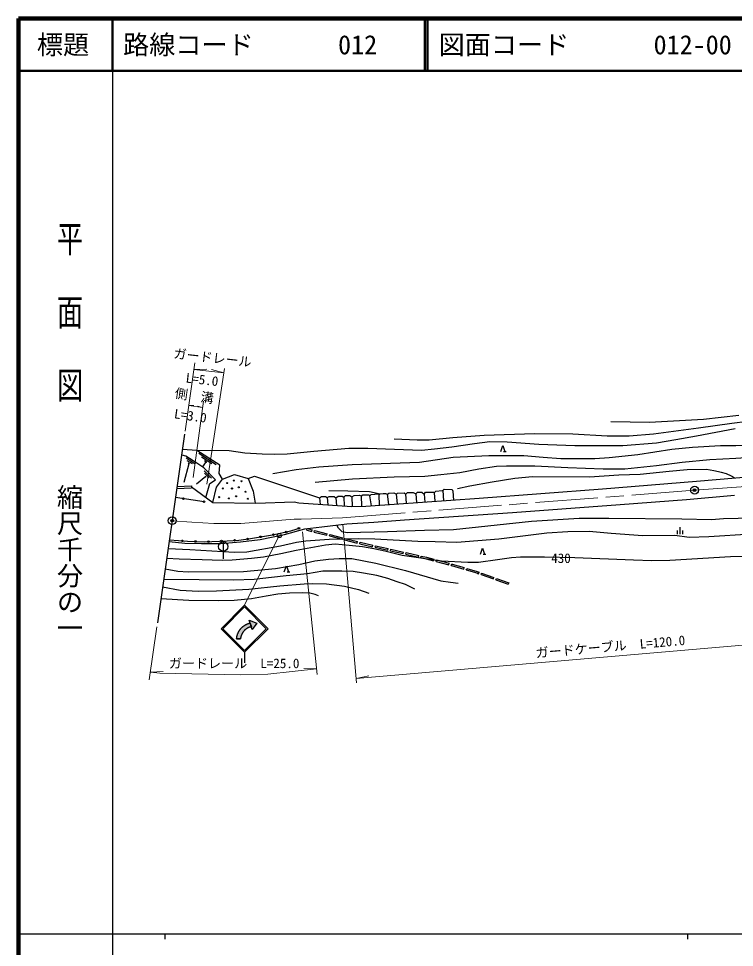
# Model space of a CAD drawing. Units: millimetres, scale not verified. Extents: x 40000 to 680000, y 20000 to 380000.
# Drawn here: x 40000 to 176994, y 202409 to 380000 of the extents above; entities that cross this region are included whole.
import ezdxf
from ezdxf.enums import TextEntityAlignment as Align

# ---------------------------------------------------------------- set-up
doc = ezdxf.new("R2010")
doc.units = ezdxf.units.MM
doc.header["$LTSCALE"] = 1000
doc.header["$PDMODE"] = 32
doc.header["$PDSIZE"] = 500
doc.linetypes.add('CHAIN', pattern=[18.5, 12, -1.5, 3.5, -1.5])
for name, color, linetype, lineweight in [('M-BGD', 7, 'Continuous', 25), ('M-BMK', 2, 'CHAIN', 13), ('M-BMK-OTRS', 5, 'Continuous', 25), ('M-BMK-SRVR', 3, 'Continuous', 25), ('M-STR-HTXT', 7, 'Continuous', 13), ('M-STR-STRC', 7, 'Continuous', 25), ('M-TTL', 2, 'Continuous', 140), ('M-TTL-BAND', 7, 'Continuous', 25), ('M-TTL-LINE', 7, 'Continuous', 50)]:
    doc.layers.add(name, color=color, linetype=linetype, lineweight=lineweight)
doc.layers.add('M-OTRS', color=6, linetype='Continuous')
doc.layers.add('M-TTL-TXT', color=7, linetype='Continuous')
doc.styles.add('@ＭＳ ゴシック', font='')
doc.styles.add('ＭＳ ゴシック', font='')
doc.styles.get('@ＭＳ ゴシック').set_extended_font_data('@MS Gothic')
doc.styles.get('ＭＳ ゴシック').set_extended_font_data('MS Gothic')

msp = doc.modelspace()

# ---------------------------------------------------------------- hatches: boundary and pattern name
at = {"layer": 'M-STR-STRC'}
for points in [[(84547, 263719), (84502, 263710), (84458, 263700), (84415, 263690), (84371, 263678), (84327, 263666), (84284, 263653), (84241, 263639), (84198, 263625), (84156, 263610), (84114, 263594), (84072, 263577), (84030, 263560), (83989, 263542), (83948, 263523), (83907, 263503), (83867, 263483), (83827, 263462), (83787, 263441), (83748, 263418), (83709, 263395), (83671, 263371), (83633, 263347), (83595, 263322), (83558, 263296), (83522, 263270), (83485, 263243), (83450, 263216), (83414, 263187), (83380, 263159), (83345, 263129), (83312, 263099), (83279, 263069), (83246, 263037), (83214, 263006), (83182, 262973), (83151, 262941), (83121, 262907), (83091, 262873), (83062, 262839), (83033, 262804), (83005, 262769), (82978, 262733), (82951, 262696), (82925, 262660), (82900, 262622), (82875, 262585), (82851, 262547), (82827, 262508), (82804, 262469), (82782, 262430), (82761, 262390), (82740, 262350), (82720, 262309), (82701, 262269), (82682, 262228), (82664, 262186), (82647, 262144), (82631, 262102), (82615, 262060), (82600, 262017), (82586, 261975), (82573, 261932), (82560, 261888), (82548, 261845), (82537, 261801), (82526, 261757), (82517, 261713), (82508, 261669), (82500, 261624), (82492, 261580), (82486, 261535), (82480, 261490), (82475, 261446), (82471, 261401), (82471, 261396), (81727, 261398), (81730, 261436), (81735, 261494), (81741, 261552), (81748, 261610), (81756, 261667), (81765, 261725), (81775, 261782), (81786, 261839), (81798, 261896), (81811, 261952), (81824, 262009), (81839, 262065), (81855, 262121), (81872, 262176), (81890, 262231), (81909, 262286), (81928, 262341), (81949, 262395), (81971, 262449), (81993, 262503), (82017, 262556), (82041, 262608), (82067, 262661), (82093, 262712), (82120, 262764), (82148, 262815), (82177, 262865), (82207, 262915), (82237, 262964), (82269, 263013), (82301, 263061), (82334, 263109), (82368, 263156), (82403, 263202), (82439, 263248), (82475, 263293), (82513, 263338), (82551, 263382), (82589, 263425), (82629, 263467), (82669, 263509), (82710, 263550), (82752, 263591), (82794, 263631), (82837, 263670), (82881, 263708), (82925, 263745), (82970, 263782), (83016, 263818), (83062, 263853), (83109, 263887), (83157, 263920), (83205, 263953), (83253, 263985), (83303, 264016), (83352, 264046), (83403, 264075), (83453, 264103), (83504, 264130), (83556, 264157), (83608, 264182), (83661, 264207), (83714, 264231), (83767, 264254), (83821, 264275), (83875, 264296), (83930, 264316), (83985, 264335), (84040, 264353), (84095, 264371), (84151, 264387), (84207, 264402), (84263, 264416), (84320, 264429), (84154, 264949), (85624, 264384), (84712, 263200)], [(84320, 264429), (84263, 264416), (84207, 264402), (84151, 264387), (84095, 264371), (84040, 264353), (83985, 264335), (83930, 264316), (83875, 264296), (83821, 264275), (83767, 264254), (83714, 264231), (83661, 264207), (83608, 264182), (83556, 264157), (83504, 264130), (83453, 264103), (83403, 264075), (83352, 264046), (83303, 264016), (83253, 263985), (83205, 263953), (83157, 263920), (83109, 263887), (83062, 263853), (83016, 263818), (82970, 263782), (82925, 263745), (82881, 263708), (82837, 263670), (82794, 263631), (82752, 263591), (82710, 263550), (82669, 263509), (82629, 263467), (82589, 263425), (82551, 263382), (82513, 263338), (82475, 263293), (82439, 263248), (82403, 263202), (82368, 263156), (82334, 263109), (82301, 263061), (82269, 263013), (82237, 262964), (82207, 262915), (82177, 262865), (82148, 262815), (82120, 262764), (82093, 262712), (82067, 262661), (82041, 262608), (82017, 262556), (81993, 262503), (81971, 262449), (81949, 262395), (81928, 262341), (81909, 262286), (81890, 262231), (81872, 262176), (81855, 262121), (81839, 262065), (81824, 262009), (81811, 261952), (81798, 261896), (81786, 261839), (81775, 261782), (81765, 261725), (81756, 261667), (81748, 261610), (81741, 261552), (81735, 261494), (81730, 261436), (81727, 261398), (82471, 261396), (82475, 261446), (82480, 261490), (82486, 261535), (82492, 261580), (82500, 261624), (82508, 261669), (82517, 261713), (82526, 261757), (82537, 261801), (82548, 261845), (82560, 261888), (82573, 261932), (82586, 261975), (82600, 262017), (82615, 262060), (82631, 262102), (82647, 262144), (82664, 262186), (82682, 262228), (82701, 262269), (82720, 262309), (82740, 262350), (82761, 262390), (82782, 262430), (82804, 262469), (82827, 262508), (82851, 262547), (82875, 262585), (82900, 262622), (82925, 262660), (82951, 262696), (82978, 262733), (83005, 262769), (83033, 262804), (83062, 262839), (83091, 262873), (83121, 262907), (83151, 262941), (83182, 262973), (83214, 263006), (83246, 263037), (83279, 263069), (83312, 263099), (83345, 263129), (83380, 263159), (83414, 263187), (83450, 263216), (83485, 263243), (83522, 263270), (83558, 263296), (83595, 263322), (83633, 263347), (83671, 263371), (83709, 263395), (83748, 263418), (83787, 263441), (83827, 263462), (83867, 263483), (83907, 263503), (83948, 263523), (83989, 263542), (84030, 263560), (84072, 263577), (84114, 263594), (84156, 263610), (84198, 263625), (84241, 263639), (84284, 263653), (84327, 263666), (84371, 263678), (84415, 263690), (84458, 263700), (84502, 263710), (84547, 263719)]]:
    msp.add_hatch(color=256, dxfattribs=at).paths.add_polyline_path(points)

# ---------------------------------------------------------------- linework, layer by layer
at = {"layer": 'M-BGD'}
for p, q in [((77826, 294674), (74476, 296859)), ((132809, 297216), (133310, 297216)), ((72596, 294899), (71636, 291278)), ((73762, 294895), (72051, 295930)), ((73265, 294846), (72238, 295466)), ((72716, 294827), (72476, 294972)), ((76992, 294860), (74982, 296171)), ((75823, 295264), (75207, 294320)), ((76057, 295111), (75588, 295417)), ((76947, 292140), (75538, 293560)), ((76453, 292213), (75607, 293064)), ((75817, 292427), (74057, 290951)), ((75916, 292328), (75719, 292527)), ((70280, 290154), (73100, 290282)), ((70338, 290557), (73082, 290681)), ((73082, 290681), (73100, 290282)), ((121207, 289748), (121343, 287823)), ((75497, 287632), (70030, 288419)), ((99045, 288411), (99169, 287020)), ((100690, 288359), (100849, 286909)), ((102221, 288507), (102339, 286811)), ((103788, 288550), (103825, 286718)), ((105592, 288777), (105634, 286755)), ((107510, 286847), (107220, 288777)), ((109061, 286956), (109007, 288942)), ((110840, 287082), (110603, 289041)), ((112513, 287200), (112326, 289063)), ((114255, 287323), (114079, 289046)), ((116015, 289119), (116132, 287455)), ((117608, 289074), (117721, 287567)), ((119537, 289333), (119652, 287703)), ((95181, 282197), (95256, 282487)), ((95256, 282487), (96169, 282250)), ((166608, 281407), (166608, 282736)), ((95181, 282197), (96094, 281960)), ((96094, 281960), (96169, 282250)), ((96578, 281834), (96653, 282125)), ((96578, 281834), (98997, 281206)), ((96653, 282125), (99073, 281496)), ((98997, 281206), (99073, 281496)), ((99481, 281080), (99557, 281371)), ((99481, 281080), (101901, 280452)), ((99557, 281371), (101976, 280742)), ((101901, 280452), (101976, 280742)), ((102385, 280326), (102460, 280616)), ((102460, 280616), (104880, 279988)), ((166075, 281407), (166075, 282104)), ((167141, 281407), (167141, 282104)), ((79171, 279956), (79171, 276706)), ((102385, 280326), (104805, 279698)), ((104805, 279698), (104880, 279988)), ((105300, 279580), (105366, 279872)), ((105300, 279580), (107739, 279028)), ((105366, 279872), (107805, 279321)), ((107739, 279028), (107805, 279321)), ((108226, 278918), (108293, 279211)), ((108226, 278918), (110665, 278367)), ((108293, 279211), (110731, 278659)), ((110665, 278367), (110731, 278659)), ((111153, 278257), (111219, 278549)), ((111153, 278257), (113591, 277705)), ((111219, 278549), (113657, 277998)), ((113591, 277705), (113657, 277998)), ((114079, 277595), (114145, 277888)), ((114079, 277595), (116517, 277044)), ((114145, 277888), (116583, 277336)), ((116517, 277044), (116583, 277336)), ((117005, 276933), (117071, 277226)), ((128927, 277588), (129429, 277588)), ((119421, 276334), (119497, 276624)), ((119904, 276207), (119981, 276497)), ((119904, 276207), (122322, 275572)), ((119981, 276497), (122399, 275862)), ((122322, 275572), (122399, 275862)), ((122806, 275445), (122882, 275735)), ((91384, 274189), (91885, 274189)), ((125193, 274736), (125279, 275024)), ((125673, 274594), (125758, 274881)), ((128047, 273865), (128148, 274147)), ((128518, 273697), (128619, 273980)), ((128518, 273697), (130873, 272858)), ((128619, 273980), (130974, 273140)), ((130873, 272858), (130974, 273140)), ((131344, 272690), (131444, 272973)), ((131344, 272690), (133699, 271851)), ((131444, 272973), (133799, 272133)), ((133799, 272133), (133699, 271851))]:
    msp.add_line(p, q, dxfattribs=at)
for points in [[(177859, 304138), (171058, 303347), (160771, 302793), (153362, 302883)], [(111880, 299680), (116284, 299469), (118560, 299469), (123091, 299933), (129097, 300375), (138738, 300699), (146075, 300587), (152630, 300193), (156845, 300252), (161478, 300625), (170129, 301728), (176507, 302625), (182503, 303405)], [(177136, 301550), (169734, 300179), (165788, 299480), (162086, 298838), (155612, 298331), (146423, 298285), (139542, 298541), (133518, 298980), (130190, 299065), (127230, 298698), (122904, 298038), (119605, 297648), (117100, 297443), (111959, 297588), (106851, 297786), (103204, 297809), (96521, 297204), (91375, 296734), (89013, 296656), (86624, 296722), (83289, 296894), (80308, 297376), (74120, 297449)], [(214643, 298668), (200792, 299412), (196264, 299367), (184227, 298540), (177259, 298334), (174340, 298334), (168990, 297979), (165044, 297586), (158502, 296596), (153001, 296037), (150286, 295796), (143782, 295809), (140403, 296102), (136672, 296394), (129996, 296380), (123191, 296051), (116696, 295143), (103845, 294697), (97461, 294221), (93148, 293705), (88676, 292964)], [(132284, 297216), (132672, 298404), (133060, 297216)], [(79003, 291943), (78420, 292999), (78509, 294586), (74120, 297449), (71352, 297594)], [(73091, 290481), (77187, 287471), (85430, 287338), (92724, 287619), (93618, 287385), (103770, 286717), (106450, 286772), (128145, 288303), (151773, 290059), (169763, 291534), (184809, 292861), (196939, 293703), (204953, 293953), (209932, 294066), (215752, 297111), (240276, 293638), (245881, 290078)], [(96761, 291375), (103913, 292005), (111902, 292360), (117774, 292498), (120838, 292809), (124426, 293236), (128103, 293944), (131471, 294448), (133380, 294487), (138773, 294516), (145108, 294177), (151859, 293886), (156050, 293944), (162054, 294575), (167020, 295205), (172287, 295699), (177283, 295942), (189936, 296787), (198950, 296799), (209103, 296226)], [(75851, 288453), (76605, 291080), (77699, 291809), (75450, 294074), (74124, 295027), (72000, 296312), (71305, 296529)], [(176984, 292171), (176413, 292520), (175500, 292949), (174508, 293224), (173057, 293545), (171657, 293779), (167979, 293745), (164471, 293410), (158958, 292824), (154861, 292672), (149278, 292311), (138350, 292387), (134948, 292044), (130622, 291392), (126389, 290609), (124023, 290087)], [(77187, 287471), (77863, 290384), (79003, 291943), (81322, 292838), (83968, 292052), (84918, 289652), (85258, 287340)], [(83968, 292052), (85145, 292526), (97576, 288350), (97741, 287114)], [(97576, 288350), (97957, 288628), (98723, 288611), (99045, 288411), (99462, 288646), (100367, 288655), (100690, 288359), (101186, 288681), (101925, 288663), (102221, 288507), (102561, 288785), (103388, 288802), (103788, 288550), (104241, 288820), (105253, 288890), (105592, 288777), (105888, 288959), (107046, 288959), (107220, 288777), (107507, 289020), (108859, 289108), (109007, 288942), (109181, 289123), (109776, 289191), (110213, 289183), (110603, 289041), (110886, 289286), (111794, 289333), (112326, 289063), (112540, 289290), (113795, 289294), (114079, 289046), (114456, 289371), (115483, 289380), (116015, 289119), (116327, 289452), (117197, 289448), (117587, 289093), (117896, 289427), (119434, 289474), (119537, 289333), (119859, 289637), (121040, 289791), (121207, 289748), (121457, 290001), (122994, 289958), (123086, 289614), (123204, 287954)], [(99381, 289744), (102984, 289721), (107168, 289548), (109181, 289123)], [(68817, 280006), (71839, 279683), (75033, 279644), (78700, 279660), (82484, 279986), (86258, 280415), (90921, 281360), (94813, 282432), (98063, 282838), (102789, 283370), (108000, 283735), (113879, 284156), (134542, 285574), (143939, 286242), (155143, 287111), (167815, 288065), (177012, 288878)], [(180487, 284475), (174928, 284339), (172631, 284173), (166897, 284279), (152952, 284437), (147299, 284448), (138145, 283846), (123225, 282227), (117674, 282096), (110630, 281874), (102861, 281651), (101913, 281888), (101217, 282569), (100893, 283156)], [(68861, 280310), (72305, 280081), (75487, 279936), (79903, 280168), (82122, 280256), (84353, 280592), (88592, 281274), (92121, 282044), (93941, 282637)], [(68628, 278691), (72768, 278474), (79086, 278094), (81356, 277958), (83675, 278049), (90138, 279169), (93192, 279909), (94952, 280134), (99458, 280435), (105058, 280593), (108207, 280553), (116375, 280068), (119712, 280008), (123877, 279886), (131898, 280514), (137039, 281142), (141083, 281647), (145127, 281930), (149220, 281991), (153414, 281630), (159475, 281191), (165577, 281205), (168314, 280836), (172103, 281007), (180224, 281485)], [(190416, 277378), (176246, 277064), (164632, 276364), (161158, 276315), (157685, 276460), (146481, 276894), (140620, 277039), (136081, 277049), (134301, 276895), (131631, 276516), (127994, 275993), (125989, 276016), (120932, 276247), (113379, 277356), (110080, 278187), (107998, 278635), (105836, 279004), (103288, 279229), (100572, 279479), (98740, 279334), (93145, 278292), (90167, 277686), (86863, 277026), (84570, 276789), (80906, 276447), (78969, 276407), (75124, 276526), (70709, 276658), (68354, 276791)], [(117071, 277226), (118041, 277007), (119497, 276624)], [(128402, 277588), (128791, 278776), (129179, 277588)], [(68062, 274764), (70476, 274372), (72473, 274203), (83051, 274313), (89150, 274869), (93639, 275613), (96714, 276345), (99285, 276619), (101347, 276762), (103788, 276801), (108374, 275874), (114043, 274451), (120821, 272519), (122648, 272219), (124097, 272062)], [(90859, 274189), (91247, 275377), (91635, 274189)], [(117005, 276933), (117970, 276715), (119421, 276334)], [(122806, 275445), (122878, 275426), (125193, 274736)], [(122882, 275735), (122959, 275715), (125279, 275024)], [(115806, 270933), (114023, 271773), (112443, 272338), (110674, 272947), (108587, 273497), (106007, 273946), (104043, 274296), (101839, 274339), (98230, 274339), (95265, 273860), (91192, 273455), (88423, 273121), (85096, 272774), (81197, 272658), (74537, 272673), (67775, 272776)], [(125673, 274594), (127672, 273999), (128047, 273865)], [(125758, 274881), (127765, 274284), (128148, 274147)], [(67566, 271324), (70910, 270745), (74374, 270542), (77853, 270557), (84050, 270876), (89999, 271514), (94638, 271934), (96334, 271992), (98936, 271919), (102342, 271485), (105074, 270831), (107002, 270150)], [(97393, 269638), (96758, 269904), (95756, 270145), (94308, 270230), (91878, 270163), (89592, 269925), (87408, 269554), (84556, 269086), (81280, 268720), (78341, 268685), (72590, 268711), (67244, 269089)]]:
    msp.add_lwpolyline(points, dxfattribs=at)
for centre, radius in [((79935, 291188), 100), ((81192, 291674), 100), ((82662, 291532), 100), ((79093, 290169), 100), ((80848, 290157), 100), ((82129, 290382), 100), ((83445, 289529), 100), ((71542, 288202), 150), ((75497, 287632), 150), ((78382, 288498), 100), ((80243, 288261), 100), ((81622, 288661), 100), ((83895, 288190), 100), ((93603, 282527), 150), ((83823, 280512), 150), ((86292, 280904), 150), ((88759, 281311), 150), ((91201, 281844), 150), ((71356, 280144), 150), ((73852, 280011), 150), ((76349, 279981), 150), ((79171, 279056), 900), ((78845, 280113), 150), ((81343, 280225), 150)]:
    msp.add_circle(centre, radius, dxfattribs=at)
at = {"layer": 'M-BMK'}
msp.add_lwpolyline([(69393, 283999), (73173, 283722), (77337, 283488), (82565, 283488), (92728, 284270), (94081, 284298), (102005, 284568), (169370, 289833), (195588, 291704)], dxfattribs=at)
at = {"layer": 'M-BMK-OTRS'}
msp.add_line((71779, 300560), (66577, 264458), dxfattribs=at)
at = {"layer": 'M-BMK-SRVR'}
for centre in [(169370, 289833), (169370, 289833), (69393, 283999), (69393, 283999)]:
    msp.add_circle(centre, 750, dxfattribs=at)
at = {"layer": 'M-OTRS'}
for p in [(169370, 289833), (69393, 283999)]:
    msp.add_point(p, dxfattribs=at)
at = {"layer": 'M-STR-HTXT'}
for p, q in [((73745, 314203), (71857, 301100)), ((73562, 312934), (76016, 312999)), ((79297, 312281), (73562, 312934)), ((79426, 313114), (75997, 290992)), ((79297, 312281), (76920, 312896)), ((75199, 305636), (72565, 306015)), ((72565, 306015), (73561, 306012)), ((73425, 292226), (75364, 306882)), ((75199, 305636), (74243, 305914)), ((104687, 252968), (102072, 283289)), ((89901, 281153), (83247, 267851)), ((94331, 281853), (97148, 254606)), ((65010, 253585), (66465, 263680)), ((97036, 255690), (94583, 255769)), ((65223, 255065), (67677, 255133)), ((104616, 253799), (107008, 254348))]:
    msp.add_line(p, q, dxfattribs=at)
for points in [[(217492, 261094), (196481, 261362), (183737, 260625), (104616, 253799)], [(97036, 255690), (87672, 254681), (82377, 254500), (67022, 254863), (65223, 255065)]]:
    msp.add_lwpolyline(points, dxfattribs=at)
at = {"layer": 'M-STR-STRC'}
for p, q in [((78747, 263351), (83247, 267851)), ((79101, 263351), (83247, 267498)), ((87748, 263351), (83247, 267851)), ((87394, 263351), (83247, 267498)), ((84712, 263200), (84154, 264949)), ((84154, 264949), (85624, 264384)), ((78747, 263351), (83247, 258851)), ((79101, 263351), (83247, 259204)), ((83247, 259204), (87394, 263351)), ((83248, 258851), (87748, 263351)), ((85624, 264384), (84712, 263200)), ((81727, 261398), (82471, 261396)), ((83247, 258851), (83247, 256851))]:
    msp.add_line(p, q, dxfattribs=at)
for points in [[(84154, 264949), (85624, 264384), (84712, 263200)], [(84154, 264949), (85624, 264384), (84712, 263200)], [(84320, 264429), (84154, 264949), (85624, 264384), (84712, 263200), (84547, 263719)], [(84320, 264429), (84547, 263719), (84502, 263710), (84458, 263700), (84415, 263690), (84371, 263678), (84327, 263666), (84284, 263653), (84241, 263639), (84198, 263625), (84156, 263610), (84114, 263594), (84072, 263577), (84030, 263560), (83989, 263542), (83948, 263523), (83907, 263503), (83867, 263483), (83827, 263462), (83787, 263441), (83748, 263418), (83709, 263395), (83671, 263371), (83633, 263347), (83595, 263322), (83558, 263296), (83522, 263270), (83485, 263243), (83450, 263216), (83414, 263187), (83380, 263159), (83345, 263129), (83312, 263099), (83279, 263069), (83246, 263037), (83214, 263006), (83182, 262973), (83151, 262941), (83121, 262907), (83091, 262873), (83062, 262839), (83033, 262804), (83005, 262769), (82978, 262733), (82951, 262696), (82925, 262660), (82900, 262622), (82875, 262585), (82851, 262547), (82827, 262508), (82804, 262469), (82782, 262430), (82761, 262390), (82740, 262350), (82720, 262309), (82701, 262269), (82682, 262228), (82664, 262186), (82647, 262144), (82631, 262102), (82615, 262060), (82600, 262017), (82586, 261975), (82573, 261932), (82560, 261888), (82548, 261845), (82537, 261801), (82526, 261757), (82517, 261713), (82508, 261669), (82500, 261624), (82492, 261580), (82486, 261535), (82480, 261490), (82475, 261446), (82471, 261401), (82471, 261396), (81727, 261398), (81730, 261436), (81735, 261494), (81741, 261552), (81748, 261610), (81756, 261667), (81765, 261725), (81775, 261782), (81786, 261839), (81798, 261896), (81811, 261952), (81824, 262009), (81839, 262065), (81855, 262121), (81872, 262176), (81890, 262231), (81909, 262286), (81928, 262341), (81949, 262395), (81971, 262449), (81993, 262503), (82017, 262556), (82041, 262608), (82067, 262661), (82093, 262712), (82120, 262764), (82148, 262815), (82177, 262865), (82207, 262915), (82237, 262964), (82269, 263013), (82301, 263061), (82334, 263109), (82368, 263156), (82403, 263202), (82439, 263248), (82475, 263293), (82513, 263338), (82551, 263382), (82589, 263425), (82629, 263467), (82669, 263509), (82710, 263550), (82752, 263591), (82794, 263631), (82837, 263670), (82881, 263708), (82925, 263745), (82970, 263782), (83016, 263818), (83062, 263853), (83109, 263887), (83157, 263920), (83205, 263953), (83253, 263985), (83303, 264016), (83352, 264046), (83403, 264075), (83453, 264103), (83504, 264130), (83556, 264157), (83608, 264182), (83661, 264207), (83714, 264231), (83767, 264254), (83821, 264275), (83875, 264296), (83930, 264316), (83985, 264335), (84040, 264353), (84095, 264371), (84151, 264387), (84207, 264402), (84263, 264416)]]:
    msp.add_lwpolyline(points, close=True, dxfattribs=at)
msp.add_circle((89901, 281153), 400, dxfattribs=at)
at = {"layer": 'M-TTL'}
for p, q in [((40000, 380000), (40000, 20000)), ((680000, 380000), (40000, 380000))]:
    msp.add_line(p, q, dxfattribs=at)
at = {"layer": 'M-TTL-BAND'}
for p, q in [((58000, 370000), (58000, 20000)), ((40000, 205000), (579000, 205000)), ((68000, 205000), (68000, 204000)), ((168000, 205000), (168000, 204000))]:
    msp.add_line(p, q, dxfattribs=at)
at = {"layer": 'M-TTL-LINE'}
for p, q in [((58000, 380000), (58000, 370000)), ((117750, 380000), (117750, 370000)), ((118250, 380000), (118250, 370000)), ((40000, 370000), (680000, 370000))]:
    msp.add_line(p, q, dxfattribs=at)

# ---------------------------------------------------------------- texts
at = {"layer": 'M-BGD', "style": 'ＭＳ ゴシック'}
msp.add_text('430', height=1833, dxfattribs=at).set_placement((143801, 275362), align=Align.BOTTOM_CENTER)
at = {"layer": 'M-STR-HTXT', "style": 'ＭＳ ゴシック'}
for s, rotation, p in [('ガードレール', 353.5, (76961, 313708)), ('L=5.0', 353.5, (74955, 309524)), ('側\u3000溝', 351.8, (73428, 306438)), ('L=3.0', 351.8, (72685, 302610)), ('ガードケーブル\u3000L=120.0', 4.931, (153372, 258480))]:
    msp.add_text(s, height=1833, rotation=rotation, dxfattribs=at).set_placement(p, align=Align.BOTTOM_CENTER)
msp.add_text('ガードレール\u3000L=25.0', height=1833, dxfattribs=at).set_placement((81249, 255261), align=Align.BOTTOM_CENTER)
at = {"layer": 'M-TTL-BAND', "style": '@ＭＳ ゴシック', "width": 1.4}
msp.add_text('平  面  図', height=3666, rotation=270, dxfattribs=at).set_placement((49777, 306475), align=Align.MIDDLE_RIGHT)
at = {"layer": 'M-TTL-BAND', "style": '@ＭＳ ゴシック'}
msp.add_text('縮尺千分の一', height=3666, rotation=270, dxfattribs=at).set_placement((49777, 261030), align=Align.MIDDLE_RIGHT)
at = {"layer": 'M-TTL-TXT', "style": 'ＭＳ ゴシック'}
msp.add_text('標題', height=3666, dxfattribs=at).set_placement((48500, 375000), align=Align.MIDDLE_CENTER)
for s, p in [('路線コード', (60000, 375000)), ('012', (101142, 375000)), ('図面コード', (120380, 375000)), ('012-00', (161521, 375000))]:
    msp.add_text(s, height=3666, dxfattribs=at).set_placement(p, align=Align.MIDDLE_LEFT)

doc.saveas('drawing.dxf')
